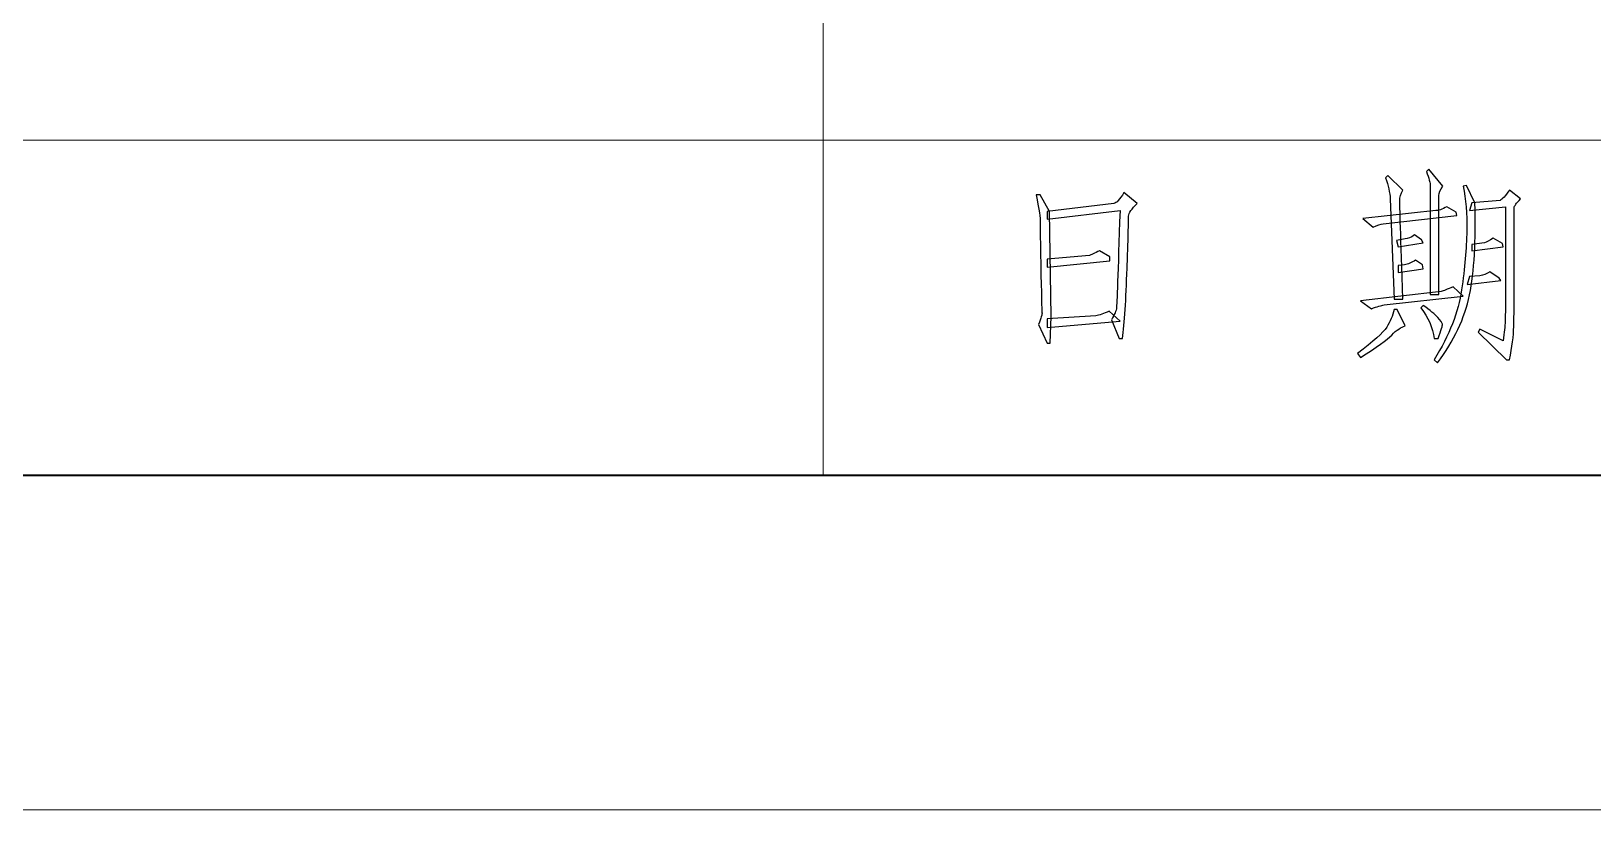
# Model space of a CAD drawing. Header units: millimetres. Extents: x 958 to 3026, y 447 to 1692.
# Drawn here: x 2385.8 to 2469.7, y 490.6 to 532.4 of the extents above; entities that cross this region are included whole.
import ezdxf

# ---------------------------------------------------------------- set-up
doc = ezdxf.new("R2010")
doc.units = ezdxf.units.MM
doc.layers.add('layer 1', color=7, linetype='Continuous')

msp = doc.modelspace()

# ---------------------------------------------------------------- linework, layer by layer
at = {"layer": 'layer 1', "color": 1, "lineweight": 9}
for points in [[(2428.341, 580.505), (2428.341, 580.505), (2428.341, 508.62), (2428.341, 508.62)], [(2775.335, 526.591), (2775.335, 526.591), (2312.676, 526.591), (2312.676, 526.591)], [(2216.288, 490.649), (2216.288, 490.649), (3025.943, 490.649), (3025.943, 490.649)]]:
    msp.add_open_spline(points, degree=3, dxfattribs=at)
at = {"layer": 'layer 1', "color": 1}
for points, knots in [([(2460.94, 518.304), (2460.94, 518.304), (2460.94, 524.117), (2460.94, 524.117), (2460.94, 524.117), (2460.94, 524.286), (2460.87, 524.552), (2460.73, 524.917), (2460.73, 524.917), (2460.73, 524.917), (2460.856, 525.043), (2460.856, 525.043), (2460.856, 525.043), (2460.856, 525.043), (2461.614, 524.117), (2461.614, 524.117), (2461.614, 524.117), (2461.474, 523.92), (2461.404, 523.76), (2461.404, 523.632), (2461.404, 523.632), (2461.404, 523.506), (2461.404, 521.731), (2461.404, 518.304), (2461.404, 518.304), (2461.404, 518.304), (2460.94, 518.304), (2460.94, 518.304)], [0, 0, 0, 0, 0.142857, 0.142857, 0.142857, 0.142857, 0.285714, 0.285714, 0.285714, 0.285714, 0.428571, 0.428571, 0.428571, 0.428571, 0.571429, 0.571429, 0.571429, 0.571429, 0.714286, 0.714286, 0.714286, 0.714286, 0.857143, 0.857143, 0.857143, 0.857143, 1, 1, 1, 1]), ([(2459.467, 523.907), (2459.354, 523.709), (2459.298, 523.528), (2459.298, 523.359), (2459.298, 523.359), (2459.298, 523.19), (2459.354, 521.422), (2459.467, 518.052), (2459.467, 518.052), (2459.467, 518.052), (2459.003, 518.052), (2459.003, 518.052), (2459.003, 518.052), (2459.003, 518.052), (2458.793, 523.443), (2458.793, 523.443), (2458.793, 523.443), (2458.764, 523.779), (2458.68, 524.159), (2458.539, 524.581), (2458.539, 524.581), (2458.539, 524.581), (2458.665, 524.707), (2458.665, 524.707), (2458.665, 524.707), (2458.665, 524.707), (2459.467, 523.907), (2459.467, 523.907)], [0, 0, 0, 0, 0.142857, 0.142857, 0.142857, 0.142857, 0.285714, 0.285714, 0.285714, 0.285714, 0.428571, 0.428571, 0.428571, 0.428571, 0.571429, 0.571429, 0.571429, 0.571429, 0.714286, 0.714286, 0.714286, 0.714286, 0.857143, 0.857143, 0.857143, 0.857143, 1, 1, 1, 1]), ([(2462.624, 518.557), (2462.793, 519.736), (2462.885, 520.789), (2462.899, 521.716), (2462.899, 521.716), (2462.912, 522.642), (2462.849, 523.443), (2462.709, 524.117), (2462.709, 524.117), (2462.709, 524.117), (2462.878, 524.159), (2462.878, 524.159), (2462.878, 524.159), (2462.878, 524.159), (2463.341, 523.233), (2463.341, 523.233), (2463.341, 523.233), (2463.397, 521.183), (2463.298, 519.533), (2463.047, 518.284), (2463.047, 518.284), (2462.793, 517.033), (2462.218, 515.82), (2461.32, 514.639), (2461.32, 514.639), (2461.32, 514.639), (2461.151, 514.808), (2461.151, 514.808), (2461.151, 514.808), (2461.965, 516.127), (2462.457, 517.378), (2462.624, 518.557)], [0, 0, 0, 0, 0.125, 0.125, 0.125, 0.125, 0.25, 0.25, 0.25, 0.25, 0.375, 0.375, 0.375, 0.375, 0.5, 0.5, 0.5, 0.5, 0.625, 0.625, 0.625, 0.625, 0.75, 0.75, 0.75, 0.75, 0.875, 0.875, 0.875, 0.875, 1, 1, 1, 1]), ([(2440.488, 522.77), (2440.488, 522.77), (2440.573, 517.125), (2440.573, 517.125), (2440.573, 517.125), (2440.573, 517.125), (2440.529, 515.692), (2440.529, 515.692), (2440.529, 515.692), (2440.529, 515.692), (2440.362, 515.692), (2440.362, 515.692), (2440.362, 515.692), (2440.362, 515.692), (2439.899, 516.704), (2439.899, 516.704), (2439.899, 516.704), (2440.039, 517.04), (2440.102, 517.258), (2440.087, 517.357), (2440.087, 517.357), (2440.073, 517.455), (2440.053, 518.311), (2440.024, 519.927), (2440.024, 519.927), (2439.996, 521.54), (2439.983, 522.383), (2439.983, 522.453), (2439.983, 522.453), (2439.983, 522.523), (2439.913, 522.924), (2439.771, 523.654), (2439.771, 523.654), (2439.771, 523.654), (2439.983, 523.654), (2439.983, 523.654), (2439.983, 523.654), (2439.983, 523.654), (2440.488, 522.77), (2440.488, 522.77)], [0, 0, 0, 0, 0.1, 0.1, 0.1, 0.1, 0.2, 0.2, 0.2, 0.2, 0.3, 0.3, 0.3, 0.3, 0.4, 0.4, 0.4, 0.4, 0.5, 0.5, 0.5, 0.5, 0.6, 0.6, 0.6, 0.6, 0.7, 0.7, 0.7, 0.7, 0.8, 0.8, 0.8, 0.8, 0.9, 0.9, 0.9, 0.9, 1, 1, 1, 1]), ([(2443.942, 523.19), (2444.082, 523.219), (2444.264, 523.415), (2444.488, 523.779), (2444.488, 523.779), (2444.488, 523.779), (2445.206, 523.19), (2445.206, 523.19), (2445.206, 523.19), (2444.896, 522.91), (2444.742, 522.685), (2444.742, 522.516), (2444.742, 522.516), (2444.742, 522.347), (2444.713, 521.415), (2444.657, 519.716), (2444.657, 519.716), (2444.602, 518.016), (2444.517, 516.76), (2444.406, 515.946), (2444.406, 515.946), (2444.406, 515.946), (2444.237, 515.946), (2444.237, 515.946), (2444.237, 515.946), (2444.237, 515.946), (2443.815, 516.956), (2443.815, 516.956), (2443.815, 516.956), (2443.983, 517.238), (2444.075, 517.448), (2444.09, 517.588), (2444.09, 517.588), (2444.104, 517.729), (2444.167, 519.47), (2444.278, 522.811), (2444.278, 522.811), (2444.278, 522.811), (2440.362, 522.347), (2440.362, 522.347), (2440.362, 522.347), (2440.362, 522.347), (2440.362, 522.77), (2440.362, 522.77), (2440.362, 522.77), (2440.362, 522.77), (2443.942, 523.19), (2443.942, 523.19)], [0, 0, 0, 0, 0.083333, 0.083333, 0.083333, 0.083333, 0.166667, 0.166667, 0.166667, 0.166667, 0.25, 0.25, 0.25, 0.25, 0.333333, 0.333333, 0.333333, 0.333333, 0.416667, 0.416667, 0.416667, 0.416667, 0.5, 0.5, 0.5, 0.5, 0.583333, 0.583333, 0.583333, 0.583333, 0.666667, 0.666667, 0.666667, 0.666667, 0.75, 0.75, 0.75, 0.75, 0.833333, 0.833333, 0.833333, 0.833333, 0.916667, 0.916667, 0.916667, 0.916667, 1, 1, 1, 1]), ([(2463.51, 516.282), (2463.51, 516.282), (2463.593, 516.451), (2463.593, 516.451), (2463.593, 516.451), (2463.593, 516.451), (2464.858, 515.82), (2464.858, 515.82), (2464.858, 515.82), (2464.914, 516.269), (2464.948, 516.62), (2464.962, 516.873), (2464.962, 516.873), (2464.977, 517.125), (2464.984, 519.175), (2464.984, 523.021), (2464.984, 523.021), (2464.984, 523.021), (2463.047, 522.811), (2463.047, 522.811), (2463.047, 522.811), (2463.047, 522.811), (2463.172, 523.233), (2463.172, 523.233), (2463.172, 523.233), (2463.172, 523.233), (2464.689, 523.359), (2464.689, 523.359), (2464.689, 523.359), (2464.801, 523.415), (2464.97, 523.598), (2465.194, 523.907), (2465.194, 523.907), (2465.194, 523.907), (2465.784, 523.443), (2465.784, 523.443), (2465.784, 523.443), (2465.559, 523.219), (2465.448, 523.057), (2465.448, 522.958), (2465.448, 522.958), (2465.448, 522.861), (2465.448, 521.905), (2465.448, 520.094), (2465.448, 520.094), (2465.448, 518.284), (2465.44, 517.118), (2465.426, 516.598), (2465.426, 516.598), (2465.412, 516.079), (2465.334, 515.482), (2465.194, 514.808), (2465.194, 514.808), (2465.194, 514.808), (2465.025, 514.808), (2465.025, 514.808), (2465.025, 514.808), (2465.025, 514.808), (2463.51, 516.282), (2463.51, 516.282)], [0, 0, 0, 0, 0.066667, 0.066667, 0.066667, 0.066667, 0.133333, 0.133333, 0.133333, 0.133333, 0.2, 0.2, 0.2, 0.2, 0.266667, 0.266667, 0.266667, 0.266667, 0.333333, 0.333333, 0.333333, 0.333333, 0.4, 0.4, 0.4, 0.4, 0.466667, 0.466667, 0.466667, 0.466667, 0.533333, 0.533333, 0.533333, 0.533333, 0.6, 0.6, 0.6, 0.6, 0.666667, 0.666667, 0.666667, 0.666667, 0.733333, 0.733333, 0.733333, 0.733333, 0.8, 0.8, 0.8, 0.8, 0.866667, 0.866667, 0.866667, 0.866667, 0.933333, 0.933333, 0.933333, 0.933333, 1, 1, 1, 1]), ([(2458.414, 522.096), (2458.272, 522.096), (2458.09, 522.04), (2457.866, 521.927), (2457.866, 521.927), (2457.866, 521.927), (2457.317, 522.39), (2457.317, 522.39), (2457.317, 522.39), (2457.317, 522.39), (2461.235, 522.811), (2461.235, 522.811), (2461.235, 522.811), (2461.375, 522.811), (2461.571, 522.881), (2461.825, 523.021), (2461.825, 523.021), (2461.825, 523.021), (2462.33, 522.726), (2462.33, 522.726), (2462.33, 522.726), (2462.33, 522.726), (2462.373, 522.559), (2462.373, 522.559), (2462.373, 522.559), (2462.373, 522.559), (2458.414, 522.096), (2458.414, 522.096)], [0, 0, 0, 0, 0.142857, 0.142857, 0.142857, 0.142857, 0.285714, 0.285714, 0.285714, 0.285714, 0.428571, 0.428571, 0.428571, 0.428571, 0.571429, 0.571429, 0.571429, 0.571429, 0.714286, 0.714286, 0.714286, 0.714286, 0.857143, 0.857143, 0.857143, 0.857143, 1, 1, 1, 1]), ([(2460.098, 521.506), (2460.098, 521.506), (2460.477, 521.253), (2460.477, 521.253), (2460.477, 521.253), (2460.477, 521.253), (2460.561, 521.084), (2460.561, 521.084), (2460.561, 521.084), (2460.561, 521.084), (2459.213, 520.874), (2459.213, 520.874), (2459.213, 520.874), (2459.213, 520.874), (2459.129, 521.211), (2459.129, 521.211), (2459.129, 521.211), (2459.129, 521.211), (2459.593, 521.294), (2459.593, 521.294), (2459.593, 521.294), (2459.733, 521.294), (2459.902, 521.366), (2460.098, 521.506)], [0, 0, 0, 0, 0.166667, 0.166667, 0.166667, 0.166667, 0.333333, 0.333333, 0.333333, 0.333333, 0.5, 0.5, 0.5, 0.5, 0.666667, 0.666667, 0.666667, 0.666667, 0.833333, 0.833333, 0.833333, 0.833333, 1, 1, 1, 1]), ([(2464.815, 521.043), (2464.815, 521.043), (2464.858, 520.874), (2464.858, 520.874), (2464.858, 520.874), (2464.858, 520.874), (2463.172, 520.663), (2463.172, 520.663), (2463.172, 520.663), (2463.172, 520.663), (2463.172, 520.999), (2463.172, 520.999), (2463.172, 520.999), (2463.172, 520.999), (2463.846, 521.084), (2463.846, 521.084), (2463.846, 521.084), (2463.96, 521.113), (2464.112, 521.197), (2464.31, 521.337), (2464.31, 521.337), (2464.31, 521.337), (2464.815, 521.043), (2464.815, 521.043)], [0, 0, 0, 0, 0.166667, 0.166667, 0.166667, 0.166667, 0.333333, 0.333333, 0.333333, 0.333333, 0.5, 0.5, 0.5, 0.5, 0.666667, 0.666667, 0.666667, 0.666667, 0.833333, 0.833333, 0.833333, 0.833333, 1, 1, 1, 1]), ([(2443.184, 520.663), (2443.184, 520.663), (2443.732, 520.325), (2443.732, 520.325), (2443.732, 520.325), (2443.732, 520.325), (2443.732, 520.115), (2443.732, 520.115), (2443.732, 520.115), (2443.732, 520.115), (2440.362, 519.779), (2440.362, 519.779), (2440.362, 519.779), (2440.362, 519.779), (2440.362, 520.2), (2440.362, 520.2), (2440.362, 520.2), (2440.362, 520.2), (2442.636, 520.41), (2442.636, 520.41), (2442.636, 520.41), (2442.72, 520.439), (2442.903, 520.523), (2443.184, 520.663)], [0, 0, 0, 0, 0.166667, 0.166667, 0.166667, 0.166667, 0.333333, 0.333333, 0.333333, 0.333333, 0.5, 0.5, 0.5, 0.5, 0.666667, 0.666667, 0.666667, 0.666667, 0.833333, 0.833333, 0.833333, 0.833333, 1, 1, 1, 1]), ([(2460.561, 519.695), (2460.561, 519.695), (2459.213, 519.484), (2459.213, 519.484), (2459.213, 519.484), (2459.213, 519.484), (2459.213, 519.864), (2459.213, 519.864), (2459.213, 519.864), (2459.213, 519.864), (2459.549, 519.905), (2459.549, 519.905), (2459.549, 519.905), (2459.747, 519.934), (2459.943, 520.018), (2460.141, 520.158), (2460.141, 520.158), (2460.141, 520.158), (2460.518, 519.905), (2460.518, 519.905), (2460.518, 519.905), (2460.518, 519.905), (2460.561, 519.695), (2460.561, 519.695)], [0, 0, 0, 0, 0.166667, 0.166667, 0.166667, 0.166667, 0.333333, 0.333333, 0.333333, 0.333333, 0.5, 0.5, 0.5, 0.5, 0.666667, 0.666667, 0.666667, 0.666667, 0.833333, 0.833333, 0.833333, 0.833333, 1, 1, 1, 1]), ([(2464.141, 519.526), (2464.141, 519.526), (2464.646, 519.19), (2464.646, 519.19), (2464.646, 519.19), (2464.646, 519.19), (2464.731, 519.062), (2464.731, 519.062), (2464.731, 519.062), (2464.731, 519.062), (2462.919, 518.852), (2462.919, 518.852), (2462.919, 518.852), (2462.919, 518.852), (2463.047, 519.272), (2463.047, 519.272), (2463.047, 519.272), (2463.047, 519.272), (2463.593, 519.315), (2463.593, 519.315), (2463.593, 519.315), (2463.791, 519.344), (2463.972, 519.414), (2464.141, 519.526)], [0, 0, 0, 0, 0.166667, 0.166667, 0.166667, 0.166667, 0.333333, 0.333333, 0.333333, 0.333333, 0.5, 0.5, 0.5, 0.5, 0.666667, 0.666667, 0.666667, 0.666667, 0.833333, 0.833333, 0.833333, 0.833333, 1, 1, 1, 1]), ([(2458.455, 517.757), (2458.315, 517.729), (2458.09, 517.659), (2457.781, 517.547), (2457.781, 517.547), (2457.781, 517.547), (2457.192, 517.968), (2457.192, 517.968), (2457.192, 517.968), (2457.192, 517.968), (2461.53, 518.473), (2461.53, 518.473), (2461.53, 518.473), (2461.641, 518.501), (2461.853, 518.586), (2462.163, 518.726), (2462.163, 518.726), (2462.163, 518.726), (2462.709, 518.221), (2462.709, 518.221), (2462.709, 518.221), (2462.709, 518.221), (2458.455, 517.757), (2458.455, 517.757)], [0, 0, 0, 0, 0.166667, 0.166667, 0.166667, 0.166667, 0.333333, 0.333333, 0.333333, 0.333333, 0.5, 0.5, 0.5, 0.5, 0.666667, 0.666667, 0.666667, 0.666667, 0.833333, 0.833333, 0.833333, 0.833333, 1, 1, 1, 1]), ([(2440.362, 516.999), (2440.362, 516.999), (2442.974, 517.168), (2442.974, 517.168), (2442.974, 517.168), (2443.169, 517.195), (2443.408, 517.279), (2443.689, 517.419), (2443.689, 517.419), (2443.689, 517.419), (2444.278, 516.873), (2444.278, 516.873), (2444.278, 516.873), (2444.278, 516.873), (2440.362, 516.535), (2440.362, 516.535), (2440.362, 516.535), (2440.362, 516.535), (2440.362, 516.999), (2440.362, 516.999)], [0, 0, 0, 0, 0.2, 0.2, 0.2, 0.2, 0.4, 0.4, 0.4, 0.4, 0.6, 0.6, 0.6, 0.6, 0.8, 0.8, 0.8, 0.8, 1, 1, 1, 1]), ([(2457.192, 514.934), (2457.192, 514.934), (2457.023, 515.146), (2457.023, 515.146), (2457.023, 515.146), (2457.894, 515.791), (2458.419, 516.262), (2458.602, 516.557), (2458.602, 516.557), (2458.786, 516.852), (2458.919, 517.168), (2459.003, 517.504), (2459.003, 517.504), (2459.003, 517.504), (2459.17, 517.504), (2459.17, 517.504), (2459.17, 517.504), (2459.17, 517.504), (2459.593, 516.62), (2459.593, 516.62), (2459.593, 516.62), (2459.368, 516.564), (2459.129, 516.402), (2458.875, 516.135), (2458.875, 516.135), (2458.624, 515.869), (2458.061, 515.468), (2457.192, 514.934)], [0, 0, 0, 0, 0.142857, 0.142857, 0.142857, 0.142857, 0.285714, 0.285714, 0.285714, 0.285714, 0.428571, 0.428571, 0.428571, 0.428571, 0.571429, 0.571429, 0.571429, 0.571429, 0.714286, 0.714286, 0.714286, 0.714286, 0.857143, 0.857143, 0.857143, 0.857143, 1, 1, 1, 1]), ([(2461.151, 515.946), (2461.066, 516.535), (2460.827, 517.083), (2460.435, 517.588), (2460.435, 517.588), (2460.435, 517.588), (2460.561, 517.714), (2460.561, 517.714), (2460.561, 517.714), (2460.926, 517.463), (2461.187, 517.251), (2461.339, 517.083), (2461.339, 517.083), (2461.494, 516.915), (2461.578, 516.796), (2461.593, 516.724), (2461.593, 516.724), (2461.607, 516.654), (2461.53, 516.395), (2461.361, 515.946), (2461.361, 515.946), (2461.361, 515.946), (2461.151, 515.946), (2461.151, 515.946)], [0, 0, 0, 0, 0.166667, 0.166667, 0.166667, 0.166667, 0.333333, 0.333333, 0.333333, 0.333333, 0.5, 0.5, 0.5, 0.5, 0.666667, 0.666667, 0.666667, 0.666667, 0.833333, 0.833333, 0.833333, 0.833333, 1, 1, 1, 1])]:
    msp.add_open_spline(points, degree=3, knots=knots, dxfattribs=at)
at = {"layer": 'layer 1', "lineweight": 9}
msp.add_open_spline([(2312.676, 508.62), (2312.676, 508.62), (3006.665, 508.62), (3006.665, 508.62)], degree=3, dxfattribs=at)
at = {"layer": 'layer 1', "lineweight": 35}
msp.add_open_spline([(2312.676, 508.62), (2312.676, 508.62), (3006.665, 508.62), (3006.665, 508.62)], degree=3, dxfattribs=at)

doc.saveas('drawing.dxf')
